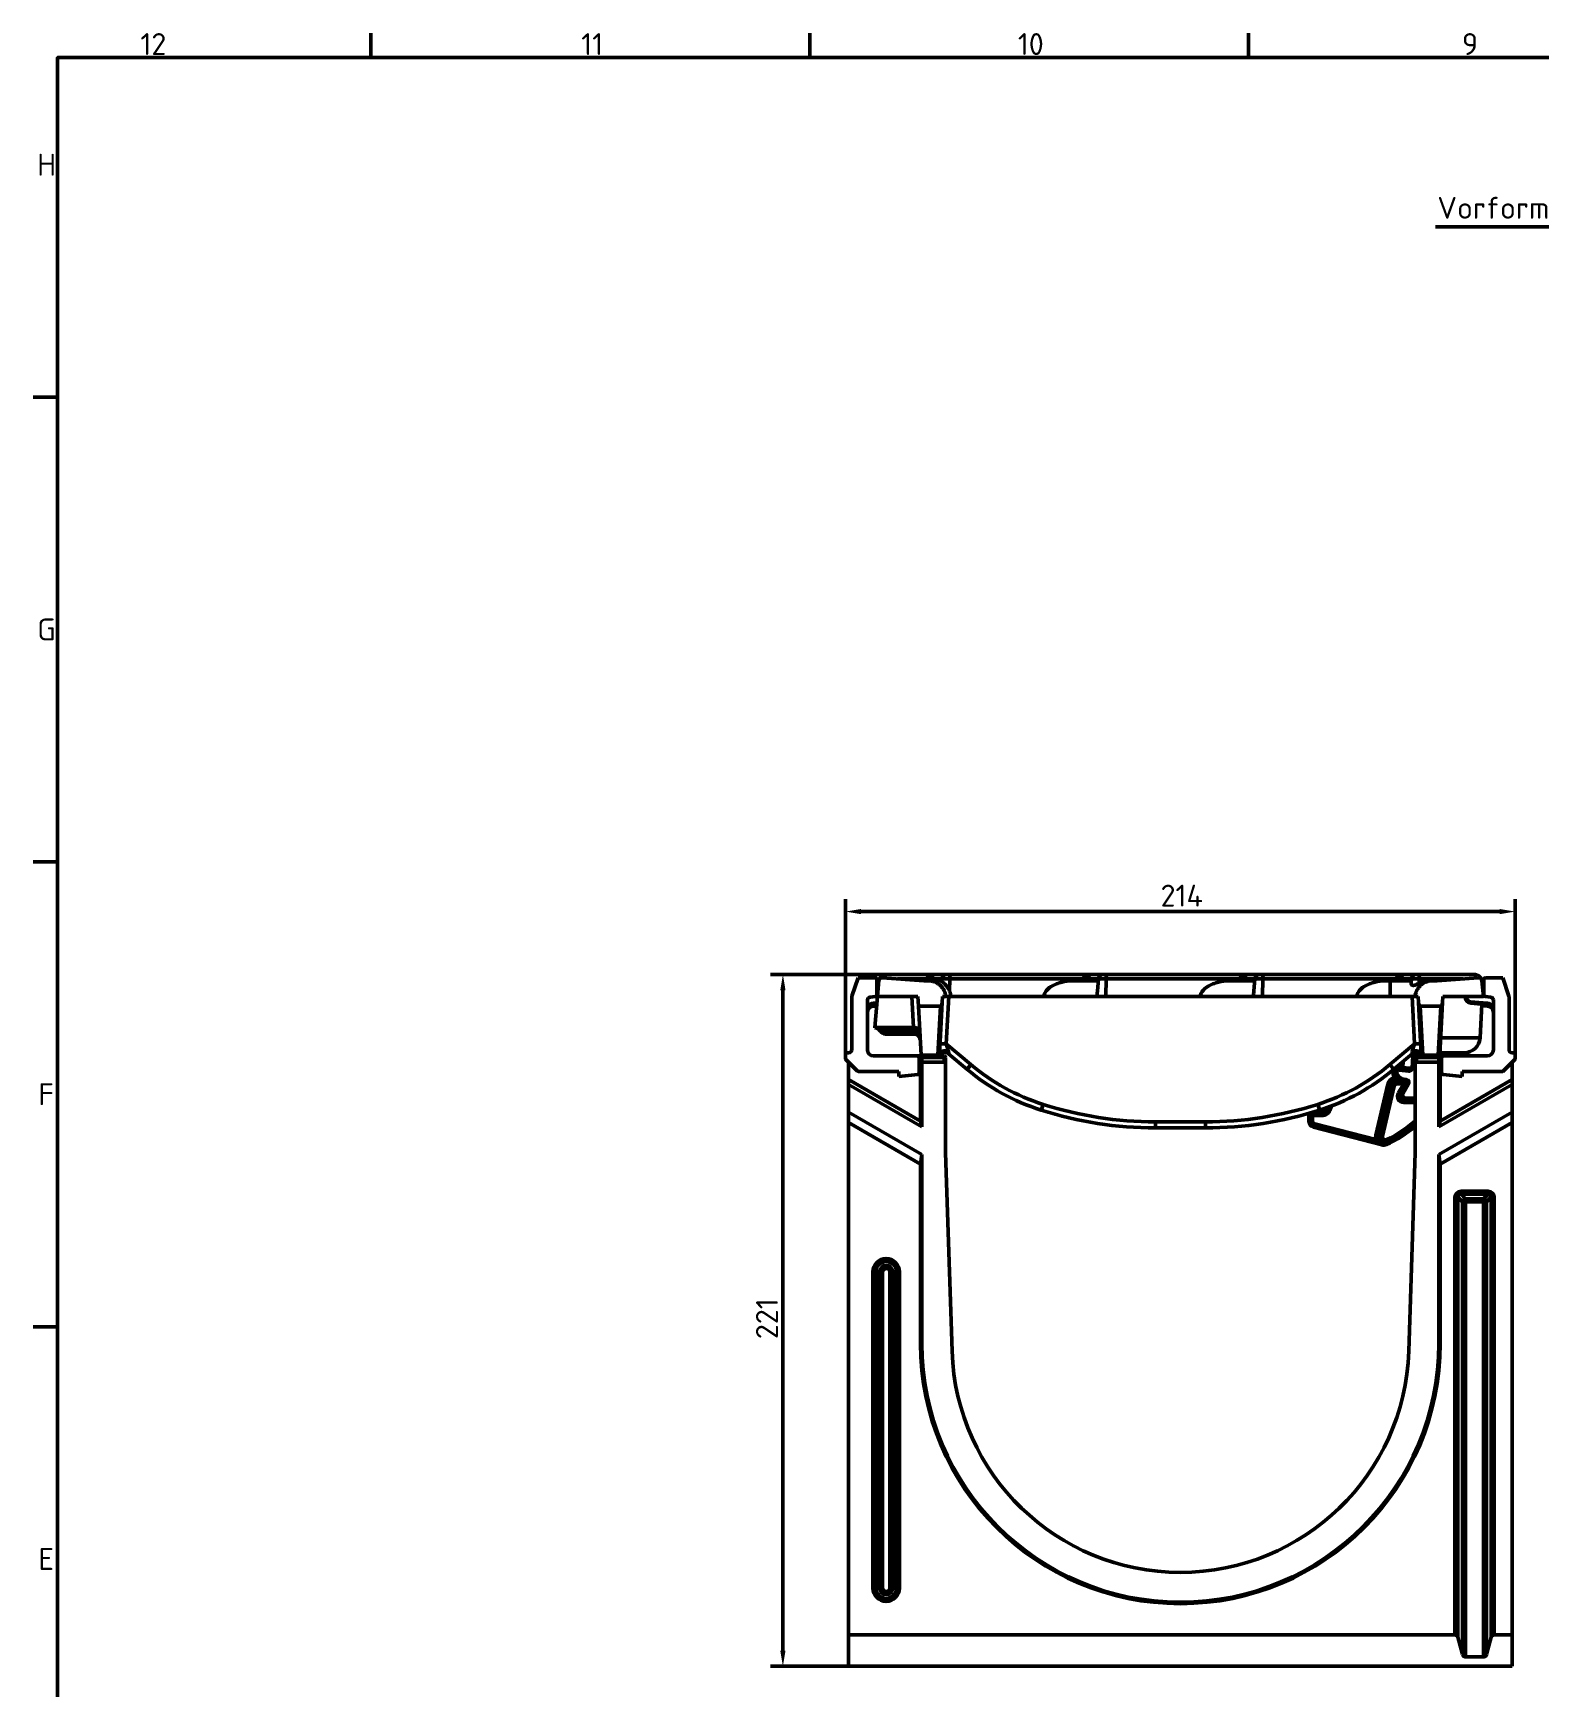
# Model space of a CAD drawing. Header units: millimetres. Extents: x 0 to 2219, y -32 to 1188.
# Drawn here: x 32 to 514, y 627 to 1156 of the extents above; entities that cross this region are included whole.
import ezdxf

# ---------------------------------------------------------------- set-up
doc = ezdxf.new("R2010")
doc.units = ezdxf.units.MM
doc.header["$LTSCALE"] = 2
doc.layers.get('0').update_dxf_attribs({"lineweight": 50})
doc.layers.get('Defpoints').update_dxf_attribs({"lineweight": 50})
for name, color, linetype, lineweight in [('Bemaßung (ISO)', 7, 'Continuous', 50), ('Rahmen (ISO)', 7, 'Continuous', 50), ('Sichtbar (ISO)', 7, 'Continuous', 50), ('Sichtbar schmal (ISO)', 7, 'Continuous', 50), ('Symbol (ISO)', 7, 'Continuous', 50)]:
    doc.layers.add(name, color=color, linetype=linetype, lineweight=lineweight)
doc.styles.add('Notiztext (DIN)', font='isocpeur.ttf')
doc.styles.add('TXT 3_5', font='isocpeur.ttf')
doc.dimstyles.new('Anrin Standard (DIN)', dxfattribs={"dimscale": 2, "dimtxt": 3.5, "dimasz": 2.5, "dimexe": 2, "dimexo": 0, "dimgap": 0.8, "dimtad": 1, "dimrnd": 1e-08, "dimtxsty": 'TXT 3_5', "dimcen": 0.09, "dimdle": 10, "dimclrd": 256, "dimclre": 256, "dimclrt": 256, "dimadec": 0, "dimazin": 2, "dimtfac": 0.714286, "dimtmove": 0, "dimatfit": 3, "dimfxl": 1, "dimtolj": 1, "dimlwd": -1, "dimlwe": -1, "dimarcsym": 0})

# ---------------------------------------------------------------- blocks, each defined once
blk = doc.blocks.new('Ränder Standardrahmen')
at = {"layer": 'Rahmen (ISO)'}
for p, q in [((70.08, 574), (70.08, 577.9)), ((140.17, 574), (140.17, 577.9)), ((210.25, 574), (210.25, 577.9)), ((20, 519.75), (16.1, 519.75)), ((20, 445.5), (16.1, 445.5)), ((20, 371.25), (16.1, 371.25))]:
    blk.add_line(p, q, dxfattribs=at)
at = {"layer": 'Rahmen (ISO)', "flags": 128}
blk.add_lwpolyline([(20, 20), (20, 574), (821, 574), (821, 20), (20, 20)], dxfattribs=at)
at = {"layer": 'Rahmen (ISO)', "char_height": 3.5, "attachment_point": 7, "style": 'Notiztext (DIN)'}
for s, insert in [('12', (33.24, 574.4)), ('11', (103.67, 574.4)), ('10', (173.41, 574.4)), ('9', (244.37, 574.4)), ('H', (16.75, 555.13)), ('G', (16.75, 480.88)), ('F', (16.93, 406.63)), ('E', (16.93, 332.38))]:
    blk.add_mtext(s, dxfattribs=dict(at, insert=insert))
blk = doc.blocks.new('*D32')
at = {"layer": 'Bemaßung (ISO)', "transparency": 16777216}
for p, q in [((291.77, 829.5), (291.77, 879.12)), ((505.77, 829.5), (505.77, 879.12)), ((296.77, 875.12), (500.77, 875.12))]:
    blk.add_line(p, q, dxfattribs=at)
for points in [[(296.77, 875.95), (296.77, 874.29), (291.77, 875.12)], [(500.77, 875.95), (500.77, 874.29), (505.77, 875.12)]]:
    blk.add_solid(points, dxfattribs=at)
at = {"layer": 'Defpoints', "color": 0, "transparency": 16777216}
for p in [(505.77, 875.12), (291.77, 829.5), (505.77, 829.5)]:
    blk.add_point(p, dxfattribs=at)
at = {"layer": 'Bemaßung (ISO)', "transparency": 16777216, "insert": (392.43, 883.72), "char_height": 7, "attachment_point": 1, "style": 'TXT 3_5'}
blk.add_mtext('\\A1;214', dxfattribs=at)
blk = doc.blocks.new('*D33')
at = {"layer": 'Bemaßung (ISO)', "transparency": 16777216}
for p, q in [((304.62, 855), (267.77, 855)), ((271.77, 850), (271.77, 639)), ((292.77, 634), (267.77, 634))]:
    blk.add_line(p, q, dxfattribs=at)
for points in [[(270.93, 850), (272.6, 850), (271.77, 855)], [(270.93, 639), (272.6, 639), (271.77, 634)]]:
    blk.add_solid(points, dxfattribs=at)
at = {"layer": 'Defpoints', "color": 0, "transparency": 16777216}
for p in [(304.62, 855), (271.77, 634), (292.77, 634)]:
    blk.add_point(p, dxfattribs=at)
at = {"layer": 'Bemaßung (ISO)', "transparency": 16777216, "insert": (263.17, 738.51), "char_height": 7, "attachment_point": 1, "rotation": 90, "style": 'TXT 3_5'}
blk.add_mtext('\\A1;221', dxfattribs=at)
blk = doc.blocks.new('Führungslinientext1')
at = {"layer": 'Symbol (ISO)'}
h = blk.add_hatch(color=256, dxfattribs=at)
edge = h.paths.add_edge_path(flags=0)
edge.add_arc((350.35, 523.11), 0.625, 0, 360)
for p, q in [((240.12, 546.94), (282.46, 546.94)), ((284.96, 546.94), (282.46, 546.94)), ((348, 523.97), (284.96, 546.94)), ((348, 523.97), (349.76, 523.33))]:
    blk.add_line(p, q, dxfattribs=at)
blk.add_circle((350.35, 523.11), 0.625, dxfattribs=at)
at = {"layer": 'Symbol (ISO)', "insert": (240.43, 548.23), "char_height": 3.5, "attachment_point": 7, "style": 'Notiztext (DIN)'}
blk.add_mtext('Vorform DA/OD 160', dxfattribs=at)

msp = doc.modelspace()

# ---------------------------------------------------------------- linework, layer by layer
at = {"layer": 'Sichtbar (ISO)'}
for p, q in [((293.7926, 848.0756), (295.7669, 853.9986)), ((295.7669, 853.9986), (301.2669, 853.9986)), ((302.5198, 853.4577), (301.7663, 853.5236)), ((301.7669, 853.4986), (301.7669, 848.4488)), ((301.9669, 847.9986), (302.412, 853.0858)), ((303.5546, 854.5593), (302.701, 853.7057)), ((316.7669, 852.9986), (303.483, 853.9958)), ((304.6153, 854.9986), (317.3567, 854.9986)), ((318.2989, 852.9986), (316.7669, 852.9986)), ((317.3567, 854.9986), (317.8991, 854.9986)), ((317.8991, 854.9986), (318.5236, 854.9986)), ((322.5297, 852.9986), (318.2989, 852.9986)), ((318.5236, 854.9986), (319.8171, 854.9986)), ((319.3934, 853.6294), (319.4485, 852.9986)), ((319.8171, 854.9986), (324.0792, 854.9986)), ((322.5849, 853.6294), (322.5225, 852.9159)), ((324.0792, 854.9986), (325.3727, 854.9986)), ((325.3727, 854.9986), (367.3567, 854.9986)), ((372.5297, 852.9986), (364.0261, 852.9986)), ((367.3567, 854.9986), (367.8991, 854.9986)), ((367.8991, 854.9986), (368.5236, 854.9986)), ((368.5236, 854.9986), (369.8171, 854.9986)), ((369.3934, 853.6294), (369.4485, 852.9986)), ((369.8171, 854.9986), (374.0792, 854.9986)), ((372.5849, 853.6294), (372.2444, 849.7378)), ((374.0792, 854.9986), (375.3727, 854.9986)), ((375.3727, 854.9986), (417.3567, 854.9986)), ((422.5297, 852.9986), (414.0261, 852.9986)), ((417.3567, 854.9986), (417.8991, 854.9986)), ((417.8991, 854.9986), (418.5236, 854.9986)), ((418.5236, 854.9986), (419.8171, 854.9986)), ((419.3934, 853.6294), (419.4485, 852.9986)), ((419.8171, 854.9986), (424.0792, 854.9986)), ((422.5849, 853.6294), (422.2444, 849.7378)), ((424.0792, 854.9986), (425.3727, 854.9986)), ((425.3727, 854.9986), (467.3567, 854.9986)), ((465.7669, 852.9986), (464.0261, 852.9986)), ((472.5297, 852.9986), (465.7669, 852.9986)), ((467.3567, 854.9986), (467.8991, 854.9986)), ((467.8991, 854.9986), (468.5236, 854.9986)), ((468.5236, 854.9986), (469.8171, 854.9986)), ((469.3934, 853.6294), (469.4485, 852.9986)), ((469.8171, 854.9986), (474.0792, 854.9986)), ((472.5849, 853.6294), (472.4682, 852.2961)), ((474.0792, 854.9986), (475.3727, 854.9986)), ((475.3727, 854.9986), (492.9185, 854.9986)), ((479.2348, 852.9986), (478.3717, 852.9986)), ((480.7669, 852.9986), (479.2348, 852.9986)), ((494.0508, 853.9958), (480.7669, 852.9986)), ((494.8327, 853.7057), (493.9792, 854.5593)), ((495.7675, 853.5236), (495.014, 853.4577)), ((495.5669, 847.9986), (495.1218, 853.0858)), ((495.7669, 848.4488), (495.7669, 853.4986)), ((496.2669, 853.9986), (501.7669, 853.9986)), ((501.7669, 853.9986), (503.7412, 848.0756)), ((293.7669, 830.9986), (293.7669, 847.9175)), ((298.7669, 846.7829), (298.7669, 830.9986)), ((301.3192, 847.9516), (299.6624, 847.7774)), ((301.1017, 838.1089), (301.9669, 847.9986)), ((301.9669, 847.9986), (314.9214, 847.9986)), ((314.9214, 847.9986), (315.0818, 844.9361)), ((321.7917, 829.4725), (322.6623, 846.0842)), ((322.6623, 846.0842), (322.7626, 847.9986)), ((322.7626, 847.9986), (323.7825, 847.9986)), ((323.7825, 847.9986), (325.3902, 847.9986)), ((325.3902, 847.9986), (355.19, 847.9986)), ((355.19, 847.9986), (372.1209, 847.9986)), ((372.1209, 847.9986), (374.9669, 847.9986)), ((374.9669, 847.9986), (405.19, 847.9986)), ((405.19, 847.9986), (422.1209, 847.9986)), ((422.1209, 847.9986), (424.9669, 847.9986)), ((424.9669, 847.9986), (455.19, 847.9986)), ((455.19, 847.9986), (465.7669, 847.9986)), ((465.7669, 847.9986), (473.7513, 847.9986)), ((473.7513, 847.9986), (474.7711, 847.9986)), ((474.7711, 847.9986), (474.8715, 846.0842)), ((474.8715, 846.0842), (475.7421, 829.4725)), ((482.5121, 846.0842), (481.6415, 829.4725)), ((482.5121, 846.0842), (482.6124, 847.9986)), ((482.6124, 847.9986), (495.5669, 847.9986)), ((489.7669, 847.9986), (489.7669, 847.8313)), ((497.8714, 847.7774), (496.2146, 847.9516)), ((498.7669, 830.9986), (498.7669, 846.7829)), ((503.7669, 847.9175), (503.7669, 830.9986)), ((300.5926, 845.371), (301.7458, 845.4718)), ((300.5926, 844.8521), (301.7001, 844.949)), ((315.9021, 829.2857), (315.0818, 844.9361)), ((315.0818, 844.9361), (322.1126, 844.9361)), ((475.4212, 844.9361), (481.9624, 844.9361)), ((491.5926, 845.8389), (496.9412, 845.371)), ((494.5152, 834.7369), (495.0811, 845.5337)), ((495.2669, 845.5174), (495.2669, 845.4568)), ((495.7233, 844.9587), (496.9412, 844.8521)), ((301.1017, 838.1089), (301.0888, 837.9625)), ((313.5494, 837.9625), (301.0888, 837.9625)), ((304.5841, 835.9986), (313.6523, 835.9986)), ((291.7669, 828.2057), (291.7669, 829.4986)), ((295.6204, 824.1451), (291.9133, 827.8522)), ((292.2669, 829.9986), (292.7669, 829.9986)), ((295.6204, 824.1451), (292.7669, 826.9986)), ((292.7669, 821.4738), (292.7669, 826.9986)), ((300.7669, 828.9986), (314.7838, 828.9986)), ((315.2309, 828.9986), (314.7838, 828.9986)), ((316.1748, 828.9986), (315.2309, 828.9986)), ((315.2857, 823.5576), (315.2857, 828.4986)), ((315.2857, 826.9986), (315.2857, 823.5576)), ((315.2857, 826.9986), (315.7669, 826.9986)), ((315.7669, 826.9986), (316.2043, 826.9986)), ((315.7669, 808.1948), (315.7669, 826.9986)), ((315.9171, 828.9986), (315.9021, 829.2857)), ((323.2669, 828.9986), (316.1748, 828.9986)), ((316.2043, 826.9986), (323.7669, 826.9986)), ((316.2043, 826.9986), (316.2043, 806.3952)), ((323.7669, 826.9986), (323.7669, 828.4986)), ((323.7669, 826.9986), (323.7669, 797.9986)), ((330.5727, 824.7416), (324.6837, 829.6831)), ((472.8501, 829.6831), (466.9611, 824.7416)), ((473.7414, 828.9986), (472.0344, 828.9986)), ((472.822, 825.051), (473.0289, 828.9986)), ((474.2669, 828.9986), (473.7414, 828.9986)), ((473.7669, 828.4986), (473.7669, 826.9986)), ((473.7669, 797.9986), (473.7669, 826.9986)), ((473.7669, 826.9986), (481.3294, 826.9986)), ((481.359, 828.9986), (474.2669, 828.9986)), ((481.3294, 826.9986), (481.7669, 826.9986)), ((481.3294, 806.3952), (481.3294, 826.9986)), ((482.3029, 828.9986), (481.359, 828.9986)), ((489.5221, 829.9986), (481.6691, 829.9986)), ((481.7669, 826.9986), (481.7669, 808.1948)), ((481.7669, 826.9986), (482.2481, 826.9986)), ((482.2481, 828.4986), (482.2481, 823.5576)), ((482.2481, 823.5576), (482.2481, 826.9986)), ((482.75, 828.9986), (482.3029, 828.9986)), ((482.75, 828.9986), (496.7669, 828.9986)), ((505.6204, 827.8522), (501.9133, 824.1451)), ((504.7669, 826.9986), (501.9133, 824.1451)), ((504.7669, 829.9986), (505.2669, 829.9986)), ((504.7669, 821.4738), (504.7669, 826.9986)), ((505.7669, 829.4986), (505.7669, 828.2057)), ((292.7669, 819.9268), (292.7669, 821.4738)), ((292.7669, 821.4738), (315.7669, 808.1948)), ((292.7669, 811.0208), (292.7669, 819.9268)), ((316.2043, 806.3952), (292.7669, 819.9268)), ((308.7669, 823.9986), (295.974, 823.9986)), ((308.7669, 823.9986), (295.974, 823.9986)), ((308.7669, 822.4221), (308.7669, 823.9986)), ((308.7669, 822.4221), (308.7669, 823.9986)), ((314.8361, 823.06), (308.7669, 822.4221)), ((314.8361, 823.06), (308.7669, 822.4221)), ((466.8201, 824.6237), (469.7326, 824.3175)), ((467.7669, 824.4945), (467.7669, 824.5241)), ((471.7189, 824.1088), (469.7326, 824.3175)), ((469.8997, 816.9966), (471.6341, 820.0007)), ((470.4062, 821.289), (470.4691, 821.289)), ((470.4691, 821.289), (470.4684, 821.2871)), ((470.4691, 821.289), (470.5346, 821.3351)), ((470.7561, 821.491), (470.753, 821.4888)), ((470.7693, 821.4986), (470.7628, 821.4986)), ((504.7669, 819.9268), (481.3294, 806.3952)), ((481.7669, 808.1948), (504.7669, 821.4738)), ((488.7669, 822.4221), (482.6977, 823.06)), ((488.7669, 822.4221), (482.6977, 823.06)), ((488.7669, 823.9986), (488.7669, 822.4221)), ((501.5598, 823.9986), (488.7669, 823.9986)), ((501.5598, 823.9986), (488.7669, 823.9986)), ((488.7669, 823.9986), (488.7669, 822.4221)), ((504.7669, 821.4738), (504.7669, 819.9268)), ((504.7669, 819.9268), (504.7669, 811.0208)), ((473.7669, 815.4986), (470.7645, 815.4986)), ((292.7669, 807.6875), (292.7669, 811.0208)), ((292.7669, 811.0208), (316.2043, 797.4892)), ((439.7669, 810.1), (439.7669, 808.1965)), ((443.769, 811.0986), (441.3785, 811.0986)), ((481.3294, 797.4892), (504.7669, 811.0208)), ((504.7669, 811.0208), (504.7669, 807.6875)), ((292.7669, 643.9986), (292.7669, 807.6875)), ((315.7669, 794.4084), (292.7669, 807.6875)), ((315.7669, 808.1948), (316.2043, 806.3952)), ((406.7669, 805.9986), (390.7669, 805.9986)), ((441.2632, 806.2631), (463.1078, 800.6034)), ((481.3294, 806.3952), (481.7669, 808.1948)), ((504.7669, 807.6875), (481.7669, 794.4084)), ((504.7669, 643.9986), (504.7669, 807.6875)), ((463.2617, 800.5693), (463.164, 800.754)), ((316.2043, 797.4892), (315.7669, 794.4084)), ((315.7669, 736.9986), (315.7669, 794.4084)), ((316.2043, 797.4892), (316.2043, 736.9986)), ((323.7669, 797.9986), (325.8046, 734.6516)), ((471.7292, 734.6516), (473.7669, 797.9986)), ((481.3294, 736.9986), (481.3294, 797.4892)), ((481.7669, 794.4084), (481.3294, 797.4892)), ((481.7669, 794.4084), (481.7669, 736.9986)), ((486.4996, 643.9986), (292.7669, 643.9986)), ((292.7669, 643.9986), (292.7669, 633.9986)), ((488.9439, 637.7398), (487.4655, 643.2574)), ((498.0683, 643.2574), (496.5898, 637.7398)), ((504.7669, 643.9986), (499.0342, 643.9986)), ((504.7669, 633.9986), (504.7669, 643.9986)), ((495.6239, 636.9986), (489.9099, 636.9986)), ((292.7669, 633.9986), (504.7669, 633.9986))]:
    msp.add_line(p, q, dxfattribs=at)
for centre, radius, start, end in [((301.2669, 853.4986), 0.5, 0, 90), ((303.4082, 852.9986), 1, 85.706972, 175), ((317.8991, 853.4986), 1.5, 5, 90), ((318.5236, 853.4986), 1.5, 90, 102.015976), ((324.0792, 853.4986), 1.5, 90, 175), ((367.8991, 853.4986), 1.5, 5, 90), ((368.5236, 853.4986), 1.5, 90, 102.015976), ((374.0792, 853.4986), 1.5, 90, 175), ((417.8991, 853.4986), 1.5, 5, 90), ((418.5236, 853.4986), 1.5, 90, 102.015976), ((424.0792, 853.4986), 1.5, 90, 175), ((467.8991, 853.4986), 1.5, 5, 90), ((468.5236, 853.4986), 1.5, 90, 102.015976), ((474.0792, 853.4986), 1.5, 90, 175), ((494.1256, 852.9986), 1, 5, 94.293028), ((496.2669, 853.4986), 0.5, 90, 180), ((294.2669, 847.9175), 0.5, 161.565051, 180), ((299.7669, 846.7829), 1, 96, 180), ((301.2669, 848.4488), 0.5, 276, 0), ((491.7669, 847.8313), 2, 180, 265), ((496.2669, 848.4488), 0.5, 180, 264), ((497.7669, 846.7829), 1, 0, 84), ((503.2669, 847.9175), 0.5, 0, 18.434949), ((300.7669, 843.3786), 2, 95, 180), ((300.7669, 842.8598), 2, 95, 180), ((495.7669, 845.4568), 0.5, 180, 265), ((496.7669, 843.3786), 2, 0, 85), ((496.7669, 842.8598), 2, 0, 85), ((301.1411, 835.9625), 2, 30.599422, 90), ((304.5841, 837.9986), 2, 210.599422, 270), ((313.5494, 835.9625), 2, 3, 90), ((313.6523, 833.9986), 2, 3, 90), ((292.7669, 830.9986), 1, 270, 0), ((300.7669, 830.9986), 2, 180, 270), ((323.3981, 828.151), 2, 50, 147.380926), ((474.1357, 828.151), 2, 32.619074, 130), ((489.5221, 834.9986), 5, 270, 357), ((496.7669, 830.9986), 2, 270, 0), ((504.7669, 830.9986), 1, 180, 270), ((292.2669, 829.4986), 0.5, 90, 180), ((292.2669, 828.2057), 0.5, 180, 225), ((321.2924, 829.4986), 0.5, 270, 357), ((323.2669, 828.4986), 0.5, 0, 90), ((471.8234, 825.1033), 1, 264, 357), ((471.8234, 825.1033), 1, 264, 357), ((471.8234, 825.1033), 1, 264, 357), ((474.2669, 828.4986), 0.5, 90, 180), ((476.2414, 829.4986), 0.5, 183, 270), ((481.1422, 829.4986), 0.5, 270, 357), ((505.2669, 829.4986), 0.5, 0, 90), ((505.2669, 828.2057), 0.5, 315, 0), ((295.974, 824.4986), 0.5, 225, 270), ((295.974, 824.4986), 0.5, 225, 270), ((375.5678, 878.3647), 70, 230, 252.303093), ((421.966, 878.3647), 70, 287.696907, 310), ((501.5598, 824.4986), 0.5, 270, 315), ((501.5598, 824.4986), 0.5, 270, 315), ((390.7669, 925.9986), 120, 252.303093, 270), ((406.7669, 925.9986), 120, 270, 287.696907), ((447.9476, 837.0493), 40, 294.592556, 310.201809), ((398.7669, 736.9986), 83, 180, 0), ((398.7669, 736.9986), 82.5626, 180, 0), ((398.7669, 736.9986), 73, 181.842448, 358.157552), ((486.4996, 642.9986), 1, 15, 90), ((499.0342, 642.9986), 1, 90, 165), ((489.9099, 637.9986), 1, 195, 270), ((495.6239, 637.9986), 1, 270, 345)]:
    msp.add_arc(centre, radius, start, end, dxfattribs=at)
for centre, major_axis, ratio, start_param, end_param in [((322.163, 846.1104), (-0.0615, -1.174), 0.42531912, 0.02228634, 1.57079633), ((475.3708, 846.1104), (0.0615, -1.174), 0.42531912, 4.71238898, 6.26089897), ((482.0128, 846.1104), (-0.0615, -1.174), 0.42531912, 0.02228634, 1.57079633), ((323.789, 829.3678), (-1.9973, 0.1047), 0.62576674, 4.28529402, 6.28318531), ((473.7448, 829.3678), (1.9973, 0.1047), 0.62576674, 0, 1.99789128), ((314.7838, 828.4986), (0.5019, 0), 0.9961947, 0, 1.57079633), ((482.75, 828.4986), (-0.5019, 0), 0.9961947, 4.71238898, 6.28318531), ((314.7838, 823.5572), (0.4992, 0.0525), 0.9961529, 4.71238898, 6.1788655), ((314.7838, 823.5572), (0.4992, 0.0525), 0.9961529, 4.71238898, 6.1788655), ((470.771, 824.5027), (-2.1271, -2.1271), 0.99726469, 5.49915667, 7.06721394), ((470.4014, 820.2876), (0.8708, 0.5027), 0.9945517, 0.9828008, 1.04482869), ((468.7826, 819.353), (-4.9753, -3.844), 0.08674318, 4.2385629, 4.3005908), ((468.2214, 821.9531), (-10.4089, -6.9974), 0.14490242, 1.69723578, 1.71819337), ((470.7645, 820.4973), (0.8708, 0.5027), 0.9945517, 5.23835661, 7.328014), ((482.75, 823.5572), (-0.4992, 0.0525), 0.9961529, 0.10431981, 1.57079633), ((482.75, 823.5572), (-0.4992, 0.0525), 0.9961529, 0.10431981, 1.57079633), ((470.7693, 816.5), (0.8708, 0.5027), 0.9945517, 2.09676396, 4.18642135), ((440.7683, 810.0973), (-0.709, 0.709), 0.99726469, 0.16747763, 0.78402864), ((443.7648, 813.1014), (-1.2106, 1.5974), 0.99784488, 2.49409837, 3.76147618), ((441.7696, 808.2007), (-1.5851, -1.2268), 0.99781137, 5.62560552, 6.94076509), ((463.5049, 801.6973), (0.3389, 0.9452), 0.05219193, 2.60194848, 3.09398436)]:
    msp.add_ellipse(centre, major_axis=major_axis, ratio=ratio, start_param=start_param, end_param=end_param, dxfattribs=at)
for points, knots in [([(304.6153, 854.9986), (304.6134, 854.9986), (304.6116, 854.9986), (304.4175, 854.9979), (304.2202, 854.9602), (303.8529, 854.8048), (303.6912, 854.6958), (303.5546, 854.5593)], [-0.001000672, -0.001000672, -0.001000672, -0.001000672, 0, 0, 0.105510503, 0.105510503, 0.204717177, 0.204717177, 0.204717177, 0.204717177]), ([(323.7825, 847.9986), (323.7648, 848.1878), (323.7375, 848.3805), (323.6273, 848.9338), (323.5163, 849.2889), (323.2563, 849.9159), (323.0833, 850.2456), (322.6716, 850.861), (322.4329, 851.1468), (321.9523, 851.627), (321.6662, 851.8655), (321.05, 852.2769), (320.7199, 852.4498), (320.0921, 852.7097), (319.7364, 852.8206), (319.0097, 852.9651), (318.6387, 852.9986), (318.2989, 852.9986)], [1.678003271, 1.678003271, 1.678003271, 1.678003271, 1.7314696, 1.7314696, 1.833237375, 1.833237375, 1.935102453, 1.935102453, 2.036967532, 2.036967532, 2.138892177, 2.138892177, 2.240816822, 2.240816822, 2.342741058, 2.342741058, 2.444665295, 2.444665295, 2.444665295, 2.444665295]), ([(324.998, 849.741), (324.8735, 850.0346), (324.7276, 850.3118), (324.3067, 851.004), (324.0042, 851.3942), (323.4624, 851.9942), (323.2304, 852.2162), (322.8532, 852.5585), (322.71, 852.6795), (322.5537, 852.8356), (322.5196, 852.8826), (322.5225, 852.9159)], [-3.17667863, -3.17667863, -3.17667863, -3.17667863, -3.08462917, -3.08462917, -2.93003055, -2.93003055, -2.80719283, -2.80719283, -2.695754226, -2.695754226, -2.611183504, -2.611183504, -2.611183504, -2.611183504]), ([(364.0261, 852.9986), (363.0621, 852.9974), (362.0248, 852.8685), (359.7659, 852.3034), (358.545, 851.8228), (356.8273, 850.7484), (356.0773, 850.146), (355.5016, 849.2372), (355.3791, 848.9925), (355.225, 848.4926), (355.1882, 848.2392), (355.19, 847.9986)], [-1.17413138, -1.17413138, -1.17413138, -1.17413138, -0.82821986, -0.82821986, -0.41657877, -0.41657877, -0.15549961, -0.15549961, -0.07774981, -0.07774981, -0.0059838, -0.0059838, -0.0059838, -0.0059838]), ([(414.0261, 852.9986), (413.0621, 852.9974), (412.0248, 852.8685), (409.7659, 852.3034), (408.545, 851.8228), (406.8273, 850.7484), (406.0773, 850.146), (405.5016, 849.2372), (405.3791, 848.9925), (405.225, 848.4926), (405.1882, 848.2392), (405.19, 847.9986)], [-1.17413138, -1.17413138, -1.17413138, -1.17413138, -0.82821986, -0.82821986, -0.41657877, -0.41657877, -0.15549961, -0.15549961, -0.07774981, -0.07774981, -0.0059838, -0.0059838, -0.0059838, -0.0059838]), ([(464.0261, 852.9986), (463.0621, 852.9974), (462.0248, 852.8685), (459.7659, 852.3034), (458.545, 851.8228), (456.8273, 850.7484), (456.0773, 850.146), (455.5016, 849.2372), (455.3791, 848.9925), (455.225, 848.4926), (455.1882, 848.2392), (455.19, 847.9986)], [-1.17413138, -1.17413138, -1.17413138, -1.17413138, -0.82821986, -0.82821986, -0.41657877, -0.41657877, -0.15549961, -0.15549961, -0.07774981, -0.07774981, -0.0059838, -0.0059838, -0.0059838, -0.0059838]), ([(475.0425, 852.23), (474.6486, 852.0464), (474.2816, 851.8603), (473.795, 851.6627), (473.6383, 851.6084), (473.3906, 851.5523), (473.2963, 851.5395), (473.1215, 851.5364), (473.0429, 851.5455), (472.8716, 851.5906), (472.7882, 851.6351), (472.5912, 851.7959), (472.5101, 851.9441), (472.4666, 852.1622), (472.4623, 852.2292), (472.4682, 852.296)], [-1.360237042, -1.360237042, -1.360237042, -1.360237042, -1.215763575, -1.215763575, -1.143593234, -1.143593234, -1.094718785, -1.094718785, -1.047138776, -1.047138776, -0.980926743, -0.980926743, -0.857172388, -0.857172388, -0.80509994, -0.80509994, -0.80509994, -0.80509994]), ([(479.2348, 852.9986), (478.8951, 852.9986), (478.524, 852.9651), (477.7973, 852.8206), (477.4417, 852.7097), (476.8139, 852.4498), (476.4838, 852.2769), (475.8676, 851.8655), (475.5814, 851.627), (475.1009, 851.1468), (474.8622, 850.861), (474.4505, 850.2456), (474.2775, 849.9159), (474.0175, 849.2889), (473.9065, 848.9338), (473.7962, 848.3805), (473.769, 848.1878), (473.7513, 847.9986)], [0.814738354, 0.814738354, 0.814738354, 0.814738354, 0.916662591, 0.916662591, 1.018586827, 1.018586827, 1.120511472, 1.120511472, 1.222436117, 1.222436117, 1.324301195, 1.324301195, 1.426166274, 1.426166274, 1.527934049, 1.527934049, 1.581400378, 1.581400378, 1.581400378, 1.581400378]), ([(478.3717, 852.9986), (478.1511, 852.9986), (477.9299, 852.9882), (476.7881, 852.8822), (475.8843, 852.6223), (475.0425, 852.23)], [-3.03452597, -3.03452597, -3.03452597, -3.03452597, -2.969324785, -2.969324785, -2.697749791, -2.697749791, -2.697749791, -2.697749791]), ([(493.9792, 854.5593), (493.907, 854.6315), (493.8293, 854.6944), (493.6235, 854.831), (493.4904, 854.8926), (493.2134, 854.9767), (493.0684, 854.9981), (492.9222, 854.9986), (492.9203, 854.9986), (492.9185, 854.9986)], [0.399657719, 0.399657719, 0.399657719, 0.399657719, 0.435350029, 0.435350029, 0.490202578, 0.490202578, 0.547078004, 0.547078004, 0.547797067, 0.547797067, 0.547797067, 0.547797067]), ([(325.3902, 847.9986), (325.3672, 848.5622), (325.2493, 849.1131), (325.0274, 849.6707), (325.0129, 849.7059), (324.998, 849.741)], [-1.705838517, -1.705838517, -1.705838517, -1.705838517, -1.534961338, -1.534961338, -1.523362742, -1.523362742, -1.523362742, -1.523362742]), ([(372.1209, 847.9986), (372.1595, 848.53), (372.191, 849.0751), (372.2357, 849.6361), (372.24, 849.6871), (372.2444, 849.7378)], [0.043364886, 0.043364886, 0.043364886, 0.043364886, 0.19996601, 0.19996601, 0.215760618, 0.215760618, 0.215760618, 0.215760618]), ([(422.1209, 847.9986), (422.1595, 848.53), (422.191, 849.0751), (422.2357, 849.6361), (422.24, 849.6871), (422.2444, 849.7378)], [0.043364886, 0.043364886, 0.043364886, 0.043364886, 0.19996601, 0.19996601, 0.215760618, 0.215760618, 0.215760618, 0.215760618]), ([(470.5346, 821.3351), (470.5353, 821.3356), (470.536, 821.3362), (470.5372, 821.3371), (470.5377, 821.3376), (470.5382, 821.338)], [0.00000000356, 0.00000000356, 0.00000000356, 0.00000000356, 0.00284677924, 0.00284677924, 0.00465538391, 0.00465538391, 0.00465538391, 0.00465538391]), ([(464.5941, 800.6777), (464.3553, 800.5684), (464.0973, 800.5067), (463.5878, 800.4869), (463.3413, 800.5231), (463.1078, 800.6034)], [0, 0, 0, 0, 0.07881063, 0.07881063, 0.152983548, 0.152983548, 0.152983548, 0.152983548]), ([(463.2617, 800.5693), (463.2527, 800.5716), (463.2438, 800.5738), (463.2156, 800.5807), (463.1975, 800.5849), (463.1548, 800.5942), (463.1301, 800.5992), (463.1078, 800.6034)], [-0.10044306, -0.10044306, -0.10044306, -0.10044306, -0.0956448768, -0.0956448768, -0.0851268768, -0.0851268768, -0.0680877364, -0.0680877364, -0.0680877364, -0.0680877364]), ([(463.1887, 800.8955), (463.1988, 800.9339), (463.2063, 800.9655), (463.2168, 801.0185), (463.2191, 801.038), (463.2184, 801.0493)], [0, 0, 0, 0, 0.0229641619, 0.0229641619, 0.0486944464, 0.0486944464, 0.0486944464, 0.0486944464])]:
    msp.add_open_spline(points, degree=3, knots=knots, dxfattribs=at)
for points in [[(470.5382, 821.338), (470.5388, 821.3385), (470.5393, 821.3389), (470.5398, 821.3393)], [(463.2184, 801.0493), (463.2192, 801.0361), (463.22, 801.0229), (463.2209, 801.0098)], [(463.2209, 801.0098), (463.2311, 800.854), (463.2448, 800.7067), (463.2617, 800.5693)]]:
    msp.add_open_spline(points, degree=3, dxfattribs=at)
at = {"layer": 'Sichtbar schmal (ISO)'}
for p, q in [((301.7669, 852.9893), (302.3987, 852.9341)), ((318.3524, 853.6294), (308.3647, 853.6294)), ((318.3524, 853.6294), (318.3892, 852.9986)), ((319.3934, 853.6294), (318.3524, 853.6294)), ((319.5119, 853.6294), (319.3934, 853.6294)), ((319.5119, 853.6294), (319.5007, 852.9986)), ((322.5849, 853.6294), (319.5119, 853.6294)), ((325.0675, 853.6294), (322.5849, 853.6294)), ((325.0675, 853.6294), (324.998, 849.741)), ((368.3524, 853.6294), (325.0675, 853.6294)), ((369.3934, 853.6294), (368.3524, 853.6294)), ((368.3524, 853.6294), (368.3892, 852.9986)), ((369.5119, 853.6294), (369.3934, 853.6294)), ((369.5119, 853.6294), (369.5007, 852.9986)), ((372.5849, 853.6294), (369.5119, 853.6294)), ((375.0675, 853.6294), (372.5849, 853.6294)), ((375.0675, 853.6294), (374.9669, 847.9986)), ((418.3524, 853.6294), (375.0675, 853.6294)), ((419.3934, 853.6294), (418.3524, 853.6294)), ((418.3524, 853.6294), (418.3892, 852.9986)), ((419.5119, 853.6294), (419.3934, 853.6294)), ((419.5119, 853.6294), (419.5007, 852.9986)), ((422.5849, 853.6294), (419.5119, 853.6294)), ((425.0675, 853.6294), (422.5849, 853.6294)), ((425.0675, 853.6294), (424.9669, 847.9986)), ((468.3524, 853.6294), (425.0675, 853.6294)), ((465.7669, 852.9986), (465.7669, 847.9986)), ((469.3934, 853.6294), (468.3524, 853.6294)), ((468.3524, 853.6294), (468.3892, 852.9986)), ((469.5119, 853.6294), (469.3934, 853.6294)), ((469.5119, 853.6294), (469.5007, 852.9986)), ((472.5849, 853.6294), (469.5119, 853.6294)), ((475.0675, 853.6294), (472.5849, 853.6294)), ((475.0675, 853.6294), (475.0425, 852.23)), ((489.1691, 853.6294), (475.0675, 853.6294)), ((495.1351, 852.9341), (495.7669, 852.9893)), ((313.511, 838.1089), (312.9927, 847.9986)), ((324.7626, 847.9986), (323.9683, 832.8418)), ((473.5655, 832.8418), (472.7711, 847.9986)), ((490.138, 847.7877), (490.138, 847.9986)), ((496.8559, 845.8255), (491.5072, 846.2934)), ((301.7852, 845.9223), (300.6779, 845.8255)), ((301.7433, 845.4434), (300.6784, 845.3502)), ((322.1126, 844.9361), (321.2924, 829.2857)), ((476.2414, 829.2857), (475.4212, 844.9361)), ((481.1422, 829.2857), (481.9624, 844.9361)), ((495.2669, 845.4568), (495.6375, 845.4568)), ((495.6375, 845.4568), (495.6375, 845.485)), ((496.8554, 845.3502), (495.6375, 845.4568)), ((301.1017, 838.1089), (313.511, 838.1089)), ((302.8626, 836.9806), (304.5841, 836.9806)), ((304.5841, 836.9806), (304.5841, 837.9625)), ((304.5841, 835.9986), (304.5841, 836.9806)), ((313.5494, 836.9806), (304.5841, 836.9806)), ((313.511, 838.1089), (313.5494, 837.9625)), ((313.5494, 836.9806), (313.5494, 837.9625)), ((313.5494, 836.9806), (313.6523, 835.9986)), ((323.9683, 832.8418), (331.8583, 826.2214)), ((465.6755, 826.2214), (473.5655, 832.8418)), ((473.7414, 829.4855), (473.7089, 830.1049)), ((481.9174, 834.7369), (494.5152, 834.7369)), ((315.2857, 828.4986), (315.729, 828.4986)), ((315.729, 828.4986), (316.2009, 828.4986)), ((315.729, 828.4986), (315.729, 826.9986)), ((321.2924, 829.2857), (315.9021, 829.2857)), ((316.2009, 828.4986), (323.2931, 828.4986)), ((316.2009, 826.9986), (316.2009, 828.4986)), ((321.2924, 829.2857), (321.2924, 828.9986)), ((323.2931, 828.4986), (323.7669, 828.4986)), ((323.2931, 828.4986), (323.2931, 826.9986)), ((469.8371, 825.2597), (467.83, 825.4707)), ((469.941, 827.242), (469.8371, 825.2597)), ((472.6147, 829.4855), (473.7414, 829.4855)), ((473.7414, 829.4855), (473.7414, 828.9986)), ((473.7669, 828.4986), (474.2407, 828.4986)), ((474.2407, 828.4986), (481.3328, 828.4986)), ((474.2407, 826.9986), (474.2407, 828.4986)), ((475.3437, 829.4695), (475.3437, 829.4698)), ((481.1422, 829.2857), (476.2414, 829.2857)), ((476.2414, 828.9986), (476.2414, 829.2857)), ((481.1422, 829.2857), (481.1422, 828.9986)), ((481.3328, 828.4986), (481.8048, 828.4986)), ((481.3328, 828.4986), (481.3328, 826.9986)), ((481.8048, 826.9986), (481.8048, 828.4986)), ((481.8048, 828.4986), (482.2481, 828.4986)), ((465.0538, 819.9282), (461.2215, 803.6408)), ((462.1936, 803.4121), (466.0259, 819.6995)), ((466.1133, 819.5892), (462.3537, 803.611)), ((465.0538, 819.9282), (466.0259, 819.6995)), ((466.0259, 819.6995), (466.1133, 819.5892)), ((467.0854, 819.3605), (466.1133, 819.5892)), ((466.6083, 824.4476), (466.6083, 824.3345)), ((467.6069, 824.3345), (466.6083, 824.3345)), ((467.494, 821.1823), (467.2564, 822.1518)), ((467.6069, 824.3345), (467.6069, 824.541)), ((467.7669, 824.4945), (467.6069, 824.3345)), ((468.0574, 821.129), (467.9659, 821.2447)), ((470.1291, 821.129), (468.0574, 821.129)), ((468.0574, 820.1304), (468.0574, 821.129)), ((468.0574, 820.1304), (470.1291, 820.1304)), ((470.1291, 820.1304), (468.3947, 817.1263)), ((469.2595, 816.627), (470.9939, 819.6311)), ((470.4062, 821.289), (470.1291, 821.129)), ((470.1291, 821.129), (470.1291, 820.1304)), ((470.1291, 820.1304), (470.9939, 819.6311)), ((470.753, 821.4888), (470.7628, 821.4986)), ((470.7693, 821.4986), (470.7561, 821.491)), ((470.9939, 819.6311), (471.6341, 820.0007)), ((463.3258, 803.3823), (467.0854, 819.3605)), ((468.3947, 817.1263), (469.2595, 816.627)), ((469.8997, 816.9966), (469.2595, 816.627)), ((470.1244, 815.129), (470.7645, 815.4986)), ((470.1244, 815.129), (470.1244, 814.1304)), ((473.7669, 815.129), (470.1244, 815.129)), ((439.7669, 810.1), (439.9269, 809.94)), ((440.9255, 809.94), (439.9269, 809.94)), ((439.9269, 809.94), (439.9269, 808.3203)), ((440.9255, 810.9387), (440.9066, 810.9576)), ((440.9255, 810.9387), (440.9255, 809.94)), ((443.8902, 810.9387), (440.9255, 810.9387)), ((440.9255, 809.94), (443.8902, 809.94)), ((440.9255, 808.3203), (440.9255, 809.94)), ((443.769, 811.0986), (443.8902, 810.9387)), ((443.8902, 810.9387), (443.8902, 809.94)), ((445.8131, 812.396), (445.72, 812.5188)), ((445.862, 812.5702), (445.8131, 812.396)), ((445.8131, 812.396), (446.7746, 812.1261)), ((446.7746, 812.1261), (447.0208, 813.0032)), ((470.1244, 814.1304), (473.7669, 814.1304)), ((390.7669, 807.9463), (406.7669, 807.9463)), ((390.7669, 805.9986), (390.7669, 807.9463)), ((406.7669, 805.9986), (406.7669, 807.9463)), ((439.9269, 808.3203), (439.7669, 808.1965)), ((440.9255, 808.3203), (439.9269, 808.3203)), ((441.2632, 806.2631), (441.4232, 806.3869)), ((441.6737, 807.3536), (441.4232, 806.3869)), ((441.4232, 806.3869), (463.164, 800.754)), ((461.2135, 802.291), (441.6737, 807.3536)), ((461.2135, 802.291), (462.1851, 802.5083)), ((461.2215, 803.6408), (462.1936, 803.4121)), ((462.3537, 803.611), (463.3258, 803.3823)), ((465.1656, 801.3546), (464.7317, 802.2541)), ((486.4996, 783.8341), (487.4655, 783.8341)), ((486.4996, 783.8341), (486.4996, 643.9986)), ((487.4655, 643.2574), (487.4655, 783.8341)), ((487.4655, 783.8341), (488.9439, 782.3557)), ((488.4314, 784.8), (488.4314, 785.766)), ((497.1024, 785.766), (488.4314, 785.766)), ((488.4314, 784.8), (497.1024, 784.8)), ((489.9099, 783.3216), (488.4314, 784.8)), ((489.9099, 782.3557), (489.9099, 783.3216)), ((495.6239, 783.3216), (489.9099, 783.3216)), ((497.1024, 784.8), (495.6239, 783.3216)), ((495.6239, 783.3216), (495.6239, 782.3557)), ((496.5898, 782.3557), (498.0683, 783.8341)), ((497.1024, 785.766), (497.1024, 784.8)), ((498.0683, 783.8341), (499.0342, 783.8341)), ((498.0683, 783.8341), (498.0683, 643.2574)), ((499.0342, 643.9986), (499.0342, 783.8341)), ((488.9439, 782.3557), (489.9099, 782.3557)), ((488.9439, 782.3557), (488.9439, 637.7398)), ((489.9099, 636.9986), (489.9099, 782.3557)), ((489.9099, 782.3557), (495.6239, 782.3557)), ((495.6239, 782.3557), (496.5898, 782.3557)), ((495.6239, 782.3557), (495.6239, 636.9986)), ((496.5898, 637.7398), (496.5898, 782.3557)), ((300.4996, 759.9986), (300.4996, 658.9986)), ((301.4655, 759.9986), (300.4996, 759.9986)), ((301.4655, 658.9986), (301.4655, 759.9986)), ((301.4655, 759.9986), (302.676, 759.9986)), ((302.676, 759.9986), (303.6419, 759.9986)), ((302.676, 759.9986), (302.676, 658.9986)), ((303.6419, 658.9986), (303.6419, 759.9986)), ((305.8919, 759.9986), (306.8578, 759.9986)), ((305.8919, 759.9986), (305.8919, 658.9986)), ((306.8578, 658.9986), (306.8578, 759.9986)), ((308.0683, 759.9986), (306.8578, 759.9986)), ((308.0683, 759.9986), (308.0683, 658.9986)), ((309.0342, 759.9986), (308.0683, 759.9986)), ((309.0342, 658.9986), (309.0342, 759.9986)), ((315.7669, 736.9986), (316.2043, 736.9986)), ((481.7669, 736.9986), (481.3294, 736.9986)), ((301.4655, 658.9986), (300.4996, 658.9986)), ((301.4655, 658.9986), (302.676, 658.9986)), ((302.676, 658.9986), (303.6419, 658.9986)), ((306.8578, 658.9986), (305.8919, 658.9986)), ((308.0683, 658.9986), (306.8578, 658.9986)), ((308.0683, 658.9986), (309.0342, 658.9986))]:
    msp.add_line(p, q, dxfattribs=at)
for centre, radius, start, end in [((491.638, 847.7877), 1.5, 180, 265), ((300.8958, 843.335), 2.5, 95, 148.382498), ((300.8963, 842.8598), 2.5, 95, 122.469902), ((496.6375, 842.8598), 2.5, 57.530098, 85), ((496.638, 843.335), 2.5, 31.617502, 85), ((375.5678, 878.3124), 68, 230, 252.303093), ((421.966, 878.3124), 68, 287.696907, 310), ((390.7669, 925.9463), 118, 252.303093, 270), ((406.7669, 925.9463), 118, 270, 287.696907), ((447.9476, 837.0493), 38.6318, 295.751196, 311.939299), ((447.9476, 837.0493), 39.6304, 295.751196, 310.654915), ((304.7669, 759.9986), 4.2673, 0, 180), ((304.7669, 759.9986), 3.3014, 0, 180), ((304.7669, 759.9986), 2.0909, 0, 180), ((304.7669, 759.9986), 1.125, 0, 180), ((304.7669, 658.9986), 4.2673, 180, 0), ((304.7669, 658.9986), 3.3014, 180, 0), ((304.7669, 658.9986), 2.0909, 180, 0), ((304.7669, 658.9986), 1.125, 180, 0)]:
    msp.add_arc(centre, radius, start, end, dxfattribs=at)
for centre, major_axis, ratio, start_param, end_param in [((317.3567, 853.4986), (0, 1.5), 0.66633722, 4.79965544, 6.28318531), ((319.8171, 853.4986), (0, 1.5), 0.2042397, 0, 1.48352986), ((325.3727, 853.4986), (0, 1.5), 0.2042397, 0, 1.48352986), ((367.3567, 853.4986), (0, 1.5), 0.66633722, 4.79965544, 6.28318531), ((369.8171, 853.4986), (0, 1.5), 0.2042397, 0, 1.48352986), ((375.3727, 853.4986), (0, 1.5), 0.2042397, 0, 1.48352986), ((417.3567, 853.4986), (0, 1.5), 0.66633722, 4.79965544, 6.28318531), ((419.8171, 853.4986), (0, 1.5), 0.2042397, 0, 1.48352986), ((425.3727, 853.4986), (0, 1.5), 0.2042397, 0, 1.48352986), ((467.3567, 853.4986), (0, 1.5), 0.66633722, 4.79965544, 6.28318531), ((469.8171, 853.4986), (0, 1.5), 0.2042397, 0, 1.48352986), ((475.3727, 853.4986), (0, 1.5), 0.2042397, 0, 1.48352986), ((490.2669, 847.8313), (-0.5, 0), 0.09020567, 0, 1.31001643), ((491.6362, 846.337), (-0.0436, -0.4981), 0.25075913, 4.82190358, 6.28318531), ((300.549, 845.869), (0.0436, -0.4981), 0.25075913, 0, 1.46128173), ((300.549, 845.3502), (0.0436, -0.4981), 0.25789978, 0, 1.54823685), ((495.7669, 845.4568), (-0.0436, -0.4981), 0.25789978, 4.73494846, 6.28318531), ((496.9848, 845.3502), (-0.0436, -0.4981), 0.25789978, 4.73494846, 6.28318531), ((496.9848, 845.869), (-0.0436, -0.4981), 0.25075913, 4.82190358, 6.28318531), ((313.511, 836.6947), (1.9973, 0.1047), 0.70662175, 0, 1.53378076), ((313.5494, 835.9625), (1.9973, 0.1047), 0.50851561, 0, 1.54415246), ((323.9683, 832.7895), (-1.9973, 0.1047), 0.0261411, 4.71375898, 6.28318531), ((323.9736, 832.8897), (1.0236, -3.4697), 0.0051442, 4.72468966, 5.48587013), ((473.5602, 832.8897), (-1.0236, -3.4697), 0.0051442, 0.79731518, 1.55849565), ((473.5655, 832.7895), (1.9973, 0.1047), 0.0261411, 0, 1.56942633), ((315.2309, 828.4986), (0, 0.5), 0.9961947, 4.71238898, 6.28318531), ((316.1748, 828.4986), (0, 0.5), 0.05233596, 4.71238898, 6.28318531), ((321.2924, 829.4986), (0.4993, -0.0262), 0.42531912, 4.73467532, 6.28318531), ((323.2669, 828.4986), (0, 0.5), 0.05233596, 4.71238898, 6.28318531), ((331.8583, 826.2737), (-1.2856, -1.5321), 0.0168296, 0, 1.55074228), ((465.6755, 826.2737), (1.2856, -1.5321), 0.0168296, 4.73244303, 6.28318531), ((469.8371, 825.3121), (-0.1045, -0.9945), 0.00547802, 0, 1.51872354), ((473.7379, 829.4986), (2.0041, -0.0262), 0.00650735, 4.71418529, 5.96178967), ((474.2669, 828.4986), (0, 0.5), 0.05233596, 0, 1.57079633), ((476.2414, 829.4986), (-0.4993, -0.0262), 0.42531912, 0, 1.54850999), ((481.1422, 829.4986), (0.4993, -0.0262), 0.42531912, 4.73467532, 6.28318531), ((481.359, 828.4986), (0, 0.5), 0.05233596, 0, 1.57079633), ((482.3029, 828.4986), (0, 0.5), 0.9961947, 0, 1.57079633), ((467.9766, 819.2338), (-1.8668, 2.357), 0.99777273, 5.85446163, 6.95195317), ((467.9766, 819.2338), (-1.2473, 1.5748), 0.99555782, 5.85446163, 6.95195317), ((468.0596, 819.129), (-1.2417, 1.5678), 0.99999751, 5.61441744, 6.95195317), ((470.6138, 824.3455), (-2.8362, -2.8362), 0.99726469, 5.49915667, 6.07599738), ((468.0596, 819.129), (-0.6223, 0.7857), 0.99777273, 5.61441744, 6.95195317), ((470.6138, 824.3455), (-2.131, -2.131), 0.99545192, 5.49915667, 7.04625635), ((467.9659, 822.2433), (0.0138, -0.9999), 0.2542117, 4.90581506, 6.2290452), ((470.1291, 820.1304), (-0.5, 0.866), 0.9945517, 3.66756029, 5.75721767), ((470.1339, 816.1331), (-1.7415, -1.0055), 0.9945517, 5.23835661, 7.328014), ((470.1339, 816.1331), (-0.8802, -0.5082), 0.98386018, 5.23835661, 7.328014), ((354.8971, 813.5826), (-0.608, -1.9054), 0.00795979, 0, 1.54585554), ((440.9255, 809.94), (-0.7071, -0.7071), 0.99726469, 4.3943631, 5.49641762), ((440.9255, 809.94), (-0.7071, -0.7071), 0.99726469, 3.92836034, 4.02958475), ((442.6367, 813.5826), (0.608, -1.9054), 0.00795979, 4.73732977, 6.28318531), ((443.884, 812.9441), (1.2133, -1.6008), 0.99570134, 5.63569102, 6.93067959), ((443.884, 812.9441), (1.816, -2.3961), 0.99784488, 5.63569102, 6.93067959), ((441.9269, 808.3224), (-1.5817, -1.2241), 0.9999976, 5.62560552, 6.94076509), ((441.9269, 808.3224), (-0.7926, -0.6134), 0.99781137, 5.62560552, 6.94076509), ((488.5701, 783.6954), (-1.5123, 1.5123), 0.93511313, 5.53130589, 7.03506472), ((488.5701, 783.6954), (-0.8511, 0.8511), 0.83079558, 5.53130589, 7.03506472), ((489.9099, 782.3557), (-0.7071, -0.7071), 0.93511313, 3.96050957, 5.46426839), ((495.6239, 782.3557), (-0.7071, 0.7071), 0.93511313, 3.96050957, 5.46426839), ((496.9637, 783.6954), (1.5123, 1.5123), 0.93511313, 5.53130589, 7.03506472), ((496.9637, 783.6954), (0.8511, 0.8511), 0.83079558, 5.53130589, 7.03506472)]:
    msp.add_ellipse(centre, major_axis=major_axis, ratio=ratio, start_param=start_param, end_param=end_param, dxfattribs=at)
for points, knots in [([(324.6759, 830.462), (324.7129, 830.3391), (324.7345, 830.2192), (324.7414, 830.1169), (324.7434, 830.0864), (324.7443, 830.0573), (324.7441, 830.0298), (324.7434, 829.925), (324.728, 829.8437), (324.7137, 829.7885), (324.6956, 829.7185), (324.6809, 829.6854), (324.6837, 829.6831)], [0, 0, 0, 0, 0.25789228, 0.25789228, 0.25789228, 0.33374765, 0.33374765, 0.33374765, 0.62743607, 0.62743607, 0.62743607, 1, 1, 1, 1]), ([(472.8501, 829.6831), (472.8528, 829.6854), (472.8381, 829.7185), (472.8201, 829.7885), (472.8069, 829.8394), (472.7927, 829.9122), (472.7901, 830.0054), (472.7888, 830.0525), (472.7904, 830.1051), (472.7962, 830.1616), (472.8055, 830.2532), (472.8261, 830.3564), (472.8579, 830.462)], [0, 0, 0, 0, 0.37299825, 0.37299825, 0.37299825, 0.64351611, 0.64351611, 0.64351611, 0.77895005, 0.77895005, 0.77895005, 1, 1, 1, 1]), ([(472.822, 825.051), (472.8212, 825.0354), (472.3939, 825.0572), (471.6982, 825.1084), (471.1764, 825.1467), (470.507, 825.2011), (469.8371, 825.2597)], [0.000000004, 0.000000004, 0.000000004, 0.000000004, 0.571428571, 0.571428571, 0.571428571, 1, 1, 1, 1]), ([(467.7191, 822.0476), (467.698, 822.0557), (467.6771, 822.0633), (467.6233, 822.082), (467.5908, 822.0923), (467.5078, 822.116), (467.4582, 822.1274), (467.3569, 822.1448), (467.3057, 822.1501), (467.2564, 822.1518)], [0, 0, 0, 0, 0.0090314274, 0.0090314274, 0.0234817112, 0.0234817112, 0.0466021653, 0.0466021653, 0.0722514191, 0.0722514191, 0.0722514191, 0.0722514191]), ([(467.494, 821.1823), (467.5494, 821.1959), (467.6054, 821.2073), (467.7123, 821.2249), (467.763, 821.2314), (467.845, 821.239), (467.8764, 821.2412), (467.9271, 821.2436), (467.9465, 821.2443), (467.9659, 821.2447)], [-0.0722514191, -0.0722514191, -0.0722514191, -0.0722514191, -0.0466021653, -0.0466021653, -0.0234817112, -0.0234817112, -0.0090314274, -0.0090314274, 0, 0, 0, 0]), ([(470.5382, 821.338), (469.7058, 821.3354), (468.9348, 821.5844), (468.3164, 821.8179), (468.1052, 821.8976), (467.9085, 821.9753), (467.7191, 822.0476)], [0.000150742, 0.000150742, 0.000150742, 0.000150742, 0.235834416, 0.235834416, 0.235834416, 0.31629952, 0.31629952, 0.31629952, 0.31629952]), ([(467.9659, 821.2447), (468.1949, 821.2478), (468.4152, 821.2522), (468.6277, 821.2576), (468.7757, 821.2613), (468.9197, 821.2656), (469.0593, 821.2702), (469.1291, 821.2724), (469.1978, 821.2748), (469.2654, 821.2773), (469.3735, 821.2812), (469.4784, 821.2853), (469.5811, 821.2896), (469.7453, 821.2964), (469.9036, 821.3036), (470.0581, 821.3111), (470.2204, 821.3189), (470.3782, 821.327), (470.5346, 821.3351)], [-0.31629952, -0.31629952, -0.31629952, -0.31629952, -0.245733185, -0.245733185, -0.245733185, -0.196586548, -0.196586548, -0.196586548, -0.17201323, -0.17201323, -0.17201323, -0.13269592, -0.13269592, -0.13269592, -0.069788225, -0.069788225, -0.069788225, -0.003680154, -0.003680154, -0.003680154, -0.003680154]), ([(461.2215, 803.6408), (461.2085, 803.5857), (461.1971, 803.5302), (461.1714, 803.3849), (461.1596, 803.2947), (461.1396, 803.0594), (461.1377, 802.9142), (461.1559, 802.6083), (461.1785, 802.4479), (461.2135, 802.291)], [-0.135848312, -0.135848312, -0.135848312, -0.135848312, -0.118867273, -0.118867273, -0.091697611, -0.091697611, -0.048226151, -0.048226151, 0, 0, 0, 0]), ([(461.2135, 802.291), (461.4597, 801.8842), (461.9154, 801.4997), (462.4731, 801.2036), (462.6889, 801.0891), (462.9218, 800.9856), (463.1887, 800.8955)], [-0.575215405, -0.575215405, -0.575215405, -0.575215405, -0.351376912, -0.351376912, -0.351376912, -0.264760051, -0.264760051, -0.264760051, -0.264760051]), ([(462.1851, 802.5083), (462.162, 802.6132), (462.1473, 802.7206), (462.1359, 802.9254), (462.1375, 803.0226), (462.1514, 803.1802), (462.1595, 803.2406), (462.177, 803.3379), (462.1848, 803.3752), (462.1936, 803.4121)], [0, 0, 0, 0, 0.048226151, 0.048226151, 0.091697611, 0.091697611, 0.118867273, 0.118867273, 0.135848312, 0.135848312, 0.135848312, 0.135848312]), ([(463.2184, 801.0493), (462.8748, 801.2332), (462.6205, 801.5135), (462.4287, 801.861), (462.3202, 802.0575), (462.2354, 802.2798), (462.1851, 802.5083)], [0.284579677, 0.284579677, 0.284579677, 0.284579677, 0.470221568, 0.470221568, 0.470221568, 0.575215405, 0.575215405, 0.575215405, 0.575215405]), ([(462.3537, 803.611), (462.3257, 803.5761), (462.2978, 803.5414), (462.2444, 803.4751), (462.219, 803.4436), (462.1936, 803.4121)], [-0.911737704, -0.911737704, -0.911737704, -0.911737704, -0.800763271, -0.800763271, -0.699727178, -0.699727178, -0.699727178, -0.699727178]), ([(462.3537, 803.611), (462.2346, 803.0982), (462.3287, 802.5332), (462.8735, 801.6783), (463.2836, 801.3717), (464.0308, 801.1545), (464.3375, 801.1365), (464.8174, 801.2171), (464.9984, 801.2746), (465.1656, 801.3546)], [-0.223771601, -0.223771601, -0.223771601, -0.223771601, -0.144332683, -0.144332683, -0.07272577, -0.07272577, -0.02797145, -0.02797145, 0, 0, 0, 0]), ([(464.7317, 802.2541), (464.6478, 802.2136), (464.5569, 802.1844), (464.3161, 802.1431), (464.1623, 802.1515), (463.788, 802.2593), (463.583, 802.4125), (463.3113, 802.8409), (463.2651, 803.1245), (463.3258, 803.3823)], [0, 0, 0, 0, 0.02797145, 0.02797145, 0.07272577, 0.07272577, 0.144332683, 0.144332683, 0.223771601, 0.223771601, 0.223771601, 0.223771601]), ([(464.5941, 800.6777), (464.5968, 800.6809), (464.5995, 800.684), (464.6668, 800.7629), (464.7314, 800.839), (464.8366, 800.9632), (464.8771, 801.0111), (464.9379, 801.0832), (464.9582, 801.1073), (465.011, 801.17), (465.0435, 801.2087), (465.1058, 801.2832), (465.1357, 801.3189), (465.1656, 801.3546)], [0.20140768, 0.20140768, 0.20140768, 0.20140768, 0.211522373, 0.211522373, 0.453262229, 0.453262229, 0.604349638, 0.604349638, 0.679893343, 0.679893343, 0.800763271, 0.800763271, 0.911737704, 0.911737704, 0.911737704, 0.911737704])]:
    msp.add_open_spline(points, degree=3, knots=knots, dxfattribs=at)
for points in [[(324.7342, 829.8917), (324.7291, 829.8555), (324.7226, 829.8243), (324.7162, 829.7983)], [(472.8176, 829.7985), (472.8098, 829.8299), (472.802, 829.8687), (472.7966, 829.9146)], [(472.8176, 829.7985), (472.8098, 829.8299), (472.802, 829.8687), (472.7966, 829.9146)], [(475.1208, 829.4711), (475.1104, 829.4711), (475.0999, 829.471), (475.0895, 829.471)]]:
    msp.add_open_spline(points, degree=3, dxfattribs=at)

# ---------------------------------------------------------------- block references
at = {"xscale": 2, "yscale": 2, "zscale": 2}
msp.add_blockref('Ränder Standardrahmen', (0, 0), dxfattribs=at)
at = {"layer": 'Symbol (ISO)', "xscale": 2, "yscale": 2, "zscale": 2}
msp.add_blockref('Führungslinientext1', (0, 0), dxfattribs=at)

# ---------------------------------------------------------------- dimensions: what is measured, and where the dimension line sits
at = {"layer": 'Bemaßung (ISO)'}
dim = msp.add_linear_dim(base=(505.7669, 875.1208), p1=(291.7669, 829.4986), p2=(505.7669, 829.4986), dimstyle='Anrin Standard (DIN)', override={"dimgap": 0.8, "dimdec": 2, "dimtol": 0, "dimlim": 0, "dimtp": 0, "dimtm": 0, "dimtdec": 2, "dimtofl": 0, "dimatfit": 1}, dxfattribs=at)
dim.commit()
dim.dimension.update_dxf_attribs({"geometry": '*D32', "text_midpoint": (398.7269, 875.1208), "dimtype": 160})
dim = msp.add_linear_dim(base=(271.7669, 633.9986), p1=(304.6153, 854.9986), p2=(292.7669, 633.9986), angle=90, dimstyle='Anrin Standard (DIN)', override={"dimgap": 0.8, "dimdec": 2, "dimtol": 0, "dimlim": 0, "dimtp": 0, "dimtm": 0, "dimtdec": 2, "dimtofl": 0, "dimatfit": 1}, dxfattribs=at)
dim.commit()
dim.dimension.update_dxf_attribs({"geometry": '*D33', "text_midpoint": (271.7669, 744.4586), "dimtype": 160})

doc.saveas('drawing.dxf')
